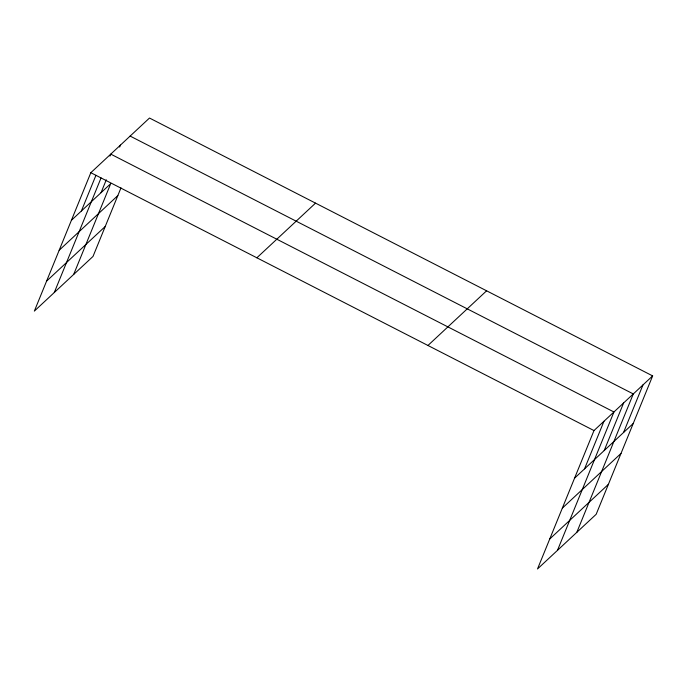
<?xml version="1.0" encoding="UTF-8"?>
<svg xmlns="http://www.w3.org/2000/svg" width="687" height="687" viewBox="0 0 687 687"><rect width="100%" height="100%" fill="white"/><g stroke="black" fill="none" stroke-linecap="round" stroke-linejoin="round"><path stroke-width="1.03" d="M652.65 375.901L593.989 430.569L537.509 568.965L596.17 514.297L652.65 375.901L149.491 118.035L90.83 172.703L34.35 311.099L93.011 256.431L120.989 187.86M81.375 211.003L95.948 175.305M54.29 292.507L101.058 177.916M109.963 156.104L110.77 154.12L613.938 411.985L557.458 550.373M101.032 192.686L106.287 179.796M119.641 147.078L120.448 145.094M73.655 274.474L110.71 183.669L71.405 220.295M584.543 468.869L603.959 421.277M604.191 450.552L623.616 402.96M576.814 532.339L633.294 393.943L130.126 136.078M623.547 432.518L642.972 384.926M59.176 250.257L117.838 195.597M46.579 281.129L105.24 226.47M256.869 257.797L315.531 203.137M427.949 345.475L486.602 290.807M574.572 478.161L633.225 423.493M562.344 508.122L620.996 453.463M549.737 538.994L608.399 484.335M90.83 172.703L593.989 430.569"/></g></svg>
